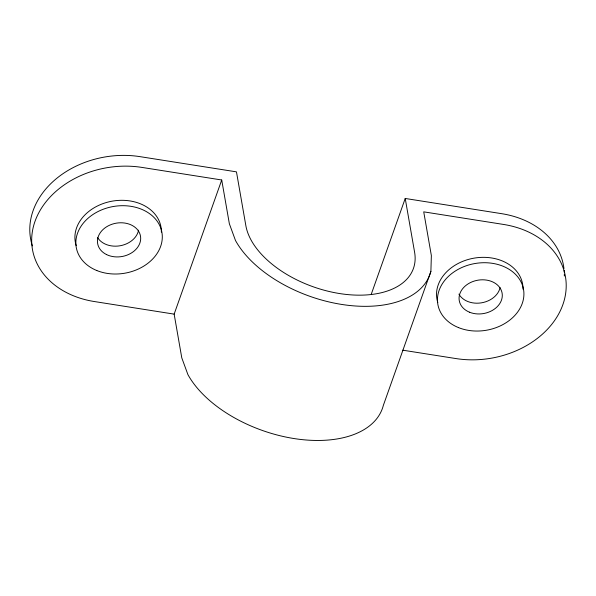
<?xml version="1.0" encoding="UTF-8"?>
<svg xmlns="http://www.w3.org/2000/svg" width="596" height="596" viewBox="0 0 596 596"><rect width="100%" height="100%" fill="white"/><g stroke="black" fill="none" stroke-linecap="round" stroke-linejoin="round"><path stroke-width="0.89" d="M174.151 314.129L94.347 301.539A86.971 67.683 -9.9 0 1 35 221.369A86.971 67.683 -9.9 0 1 141.915 167.409L221.719 179.992L174.151 314.129L181.787 357.876L187.926 374.631A105.82 60.852 19.5 0 0 294.096 438.559A105.82 60.852 19.5 0 0 383.325 405.444L430.893 271.314L431.362 255.602L423.726 211.848L503.531 224.439A86.971 67.683 -9.9 0 1 562.877 304.608A86.971 67.683 -9.9 0 1 455.962 358.569L402.762 350.18M371.338 294.029L405.22 198.468L501.653 213.673A86.971 67.683 -9.9 0 1 563.958 268.58M405.22 198.468L414.607 252.272A88.275 50.757 19.5 0 1 339.765 293.575A88.275 50.757 19.5 0 1 245.857 225.66L236.463 171.857L140.038 156.651A86.971 67.683 -9.9 0 0 32.37 245.895M221.719 179.992L229.356 223.746L235.487 240.501A105.82 60.852 19.5 0 0 341.657 304.429A105.82 60.852 19.5 0 0 430.893 271.314M564.151 270.45A86.971 67.683 -9.9 0 1 564.27 272.32M564.33 274.182A86.971 67.683 -9.9 0 1 564.323 276.045M500.096 287.63A21.747 16.919 -9.9 0 1 481.27 302.865A21.747 16.919 -9.9 0 1 458.92 294.126M138.57 230.153A21.747 16.919 -9.9 0 1 120.213 245.746A21.747 16.919 -9.9 0 1 97.528 237.491M437.807 302.589A43.486 33.845 -9.9 0 1 474.826 258.016A43.486 33.845 -9.9 0 1 522.975 289.157M76.191 245.567A43.486 33.845 -9.9 0 1 113.21 200.986A43.486 33.845 -9.9 0 1 161.36 232.127M469.566 312.23A21.747 16.919 -9.9 0 0 502.301 295.705A21.747 16.919 -9.9 0 0 470.192 282.705A21.747 16.919 -9.9 0 0 469.566 312.23M96.828 270.547A43.486 33.845 -9.9 0 0 162.298 237.506A43.486 33.845 -9.9 0 0 98.087 211.513A43.486 33.845 -9.9 0 0 96.828 270.547M458.443 327.577A43.486 33.845 -9.9 0 0 523.914 294.536A43.486 33.845 -9.9 0 0 459.702 268.535A43.486 33.845 -9.9 0 0 458.443 327.577M106.528 254.566A21.747 16.919 -9.9 0 0 140.589 240.024A21.747 16.919 -9.9 0 0 110.096 224.975A21.747 16.919 -9.9 0 0 106.528 254.566"/></g></svg>
